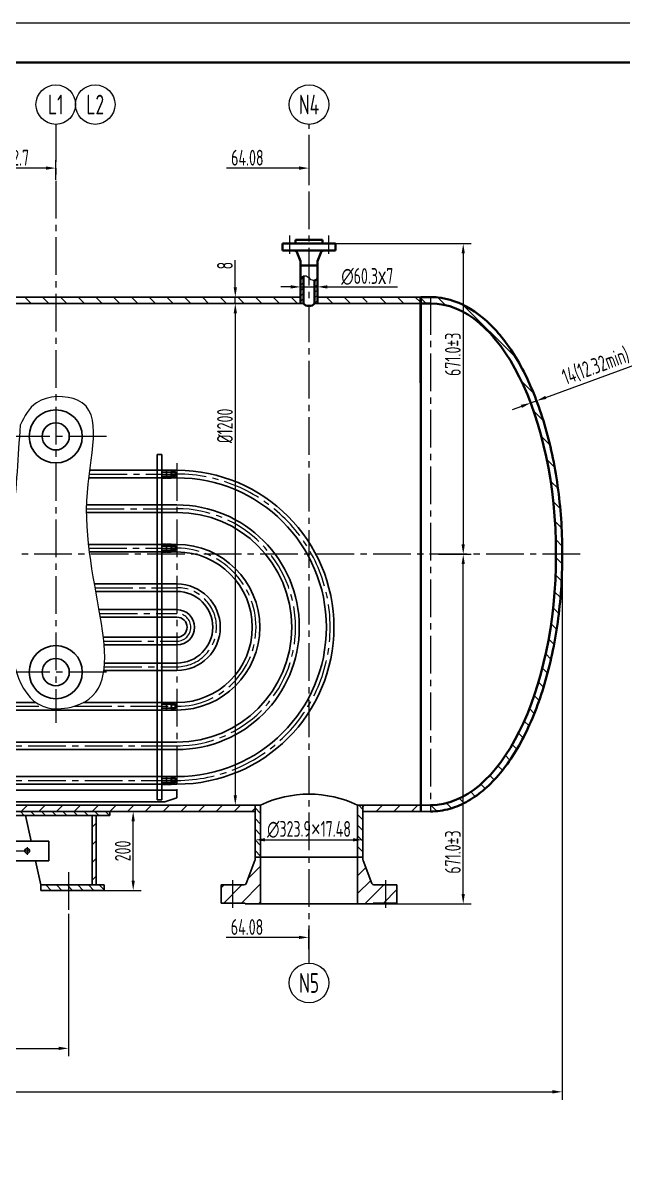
# Model space of a CAD drawing. Header units: millimetres. Extents: x 5765 to 6606, y -201 to 393.
# Drawn here: x 6170.2 to 6321.9, y 101 to 393.4 of the extents above; entities that cross this region are included whole.
import ezdxf
from ezdxf.enums import TextEntityAlignment as Align

# ---------------------------------------------------------------- set-up
doc = ezdxf.new("R2010")
doc.units = ezdxf.units.MM
doc.linetypes.add('CENTER2', pattern=[28.575, 19.05, -3.175, 3.175, -3.175])
for name, color, linetype, lineweight in [('1粗实线', 7, 'Continuous', 35), ('2细实线', 3, 'Continuous', 13), ('3中心线', 1, 'CENTER2', 13), ('6剖面线', 6, 'Continuous', 13), ('7文本', 2, 'Continuous', 13), ('8标注', 3, 'Continuous', 13), ('9图表', 4, 'Continuous', 13)]:
    doc.layers.add(name, color=color, linetype=linetype, lineweight=lineweight)
doc.styles.add('lanpec', font='bpec_e.shx', dxfattribs={"width": 0.75, "bigfont": 'hztxt.shx'})
doc.styles.add('lanpec-dim', font='bpec_e.shx', dxfattribs={"width": 0.75})
doc.dimstyles.new('lanpec', dxfattribs={"dimtxt": 4, "dimasz": 2.5, "dimexe": 2, "dimexo": 0, "dimtad": 1, "dimdsep": 46, "dimtxsty": 'lanpec-dim', "dimcen": 2.5, "dimclrd": 256, "dimclre": 256, "dimclrt": 256, "dimazin": 0, "dimtfac": 1, "dimtmove": 0, "dimatfit": 3, "dimfxl": 1, "dimlwd": -1, "dimlwe": -1, "dimarcsym": 0})
doc.dimstyles.new('lanpec$0', dxfattribs={"dimscale": 10, "dimtxt": 4, "dimasz": 2.5, "dimexe": 2, "dimexo": 0, "dimtad": 1, "dimdec": 1, "dimdsep": 46, "dimtxsty": 'lanpec-dim', "dimcen": 0.09, "dimclrd": 256, "dimclre": 256, "dimclrt": 256, "dimadec": 1, "dimazin": 0, "dimtfac": 0.707, "dimtdec": 1, "dimtmove": 0, "dimatfit": 3, "dimfxl": 1, "dimarcsym": 0})

# ---------------------------------------------------------------- blocks, each defined once
blk = doc.blocks.new('A1')
at = {"layer": '1粗实线'}
blk.add_lwpolyline([(-816, 10), (-10, 10), (-10, 584), (-816, 584)], close=True, dxfattribs=at)
at = {"layer": '9图表'}
blk.add_lwpolyline([(-841, 0), (0, 0), (0, 594), (-841, 594)], close=True, dxfattribs=at)
blk = doc.blocks.new('*D54')
at = {"layer": '8标注', "transparency": 16777216}
for p, q in [((6306.58, 259.07), (6306.58, 121.06)), ((5880.91, 240.6), (5880.91, 121.06)), ((5883.41, 123.06), (6304.08, 123.06))]:
    blk.add_line(p, q, dxfattribs=at)
for points in [[(5883.41, 123.48), (5883.41, 122.64), (5880.91, 123.06)], [(6304.08, 123.48), (6304.08, 122.64), (6306.58, 123.06)]]:
    blk.add_solid(points, dxfattribs=at)
at = {"layer": 'Defpoints', "color": 0, "transparency": 16777216}
for p in [(6306.58, 259.07), (5880.91, 240.6), (6306.58, 123.06)]:
    blk.add_point(p, dxfattribs=at)
at = {"layer": '8标注', "transparency": 16777216, "insert": (6093.75, 125.69), "char_height": 4, "attachment_point": 5, "style": 'lanpec-dim'}
blk.add_mtext('7701.343', dxfattribs=at)
blk = doc.blocks.new('*D55')
at = {"layer": '8标注', "transparency": 16777216}
for p, q in [((6223.85, 322.52), (6225.85, 322.52)), ((6223.85, 320.02), (6223.85, 198.1)), ((6223.85, 195.6), (6225.85, 195.6))]:
    blk.add_line(p, q, dxfattribs=at)
for points in [[(6223.43, 320.02), (6224.26, 320.02), (6223.85, 322.52)], [(6223.43, 198.1), (6224.26, 198.1), (6223.85, 195.6)]]:
    blk.add_solid(points, dxfattribs=at)
at = {"layer": 'Defpoints', "color": 0, "transparency": 16777216}
for p in [(6223.85, 322.52), (6223.85, 195.6), (6223.85, 195.6)]:
    blk.add_point(p, dxfattribs=at)
at = {"layer": '8标注', "transparency": 16777216, "insert": (6221.22, 291.54), "char_height": 4, "attachment_point": 5, "rotation": 90, "style": 'lanpec-dim'}
blk.add_mtext('%%C1200', dxfattribs=at)
blk = doc.blocks.new('*D58')
at = {"layer": '8标注', "transparency": 16777216}
for p, q in [((6228.85, 186.82), (6228.85, 188.82)), ((6256.15, 185.43), (6256.15, 188.82)), ((6231.35, 186.82), (6253.65, 186.82))]:
    blk.add_line(p, q, dxfattribs=at)
for points in [[(6231.35, 187.23), (6231.35, 186.4), (6228.85, 186.82)], [(6253.65, 187.23), (6253.65, 186.4), (6256.15, 186.82)]]:
    blk.add_solid(points, dxfattribs=at)
at = {"layer": 'Defpoints', "color": 0, "transparency": 16777216}
for p in [(6228.85, 186.82), (6256.15, 186.82), (6256.15, 185.43)]:
    blk.add_point(p, dxfattribs=at)
at = {"layer": '8标注', "transparency": 16777216, "insert": (6242.5, 189.44), "char_height": 4, "attachment_point": 5, "style": 'lanpec-dim'}
blk.add_mtext('∅323.9{\\fArial|b0|i0|c0|p34;×}17.48', dxfattribs=at)
blk = doc.blocks.new('*D60')
at = {"layer": '8标注', "transparency": 16777216}
for p, q in [((6223.85, 326.62), (6223.85, 333.49)), ((6228.38, 324.12), (6221.85, 324.12)), ((6227.85, 322.52), (6221.85, 322.52)), ((6223.85, 322.52), (6223.85, 324.12)), ((6223.85, 320.02), (6223.85, 317.52))]:
    blk.add_line(p, q, dxfattribs=at)
for points in [[(6223.43, 326.62), (6224.26, 326.62), (6223.85, 324.12)], [(6223.43, 320.02), (6224.26, 320.02), (6223.85, 322.52)]]:
    blk.add_solid(points, dxfattribs=at)
at = {"layer": 'Defpoints', "color": 0, "transparency": 16777216}
for p in [(6223.85, 324.12), (6227.85, 322.52), (6228.38, 324.12)]:
    blk.add_point(p, dxfattribs=at)
at = {"layer": '8标注', "transparency": 16777216, "insert": (6221.22, 332.09), "char_height": 4, "attachment_point": 5, "rotation": 90, "style": 'lanpec-dim'}
blk.add_mtext('8', dxfattribs=at)
blk = doc.blocks.new('管口号')
at = {"layer": '2细实线'}
blk.add_circle((0, 5), 5, dxfattribs=at)
at = {"layer": '7文本', "style": 'lanpec', "width": 0.75}
blk.add_attdef('N', text='', height=5, dxfattribs=at).set_placement((0, 5), align=Align.MIDDLE_CENTER)
blk = doc.blocks.new('*D65')
at = {"layer": '8标注', "transparency": 16777216}
for p, q in [((6275.24, 259.06), (6283.51, 259.06)), ((6281.51, 173.1), (6281.51, 256.56)), ((6246.42, 170.6), (6283.51, 170.6))]:
    blk.add_line(p, q, dxfattribs=at)
for points in [[(6281.09, 256.56), (6281.92, 256.56), (6281.51, 259.06)], [(6281.09, 173.1), (6281.92, 173.1), (6281.51, 170.6)]]:
    blk.add_solid(points, dxfattribs=at)
at = {"layer": 'Defpoints', "color": 0, "transparency": 16777216}
for p in [(6275.24, 259.06), (6281.51, 259.06), (6246.42, 170.6)]:
    blk.add_point(p, dxfattribs=at)
at = {"layer": '8标注', "transparency": 16777216, "insert": (6278.88, 183.71), "char_height": 4, "attachment_point": 5, "rotation": 90, "style": 'lanpec-dim'}
blk.add_mtext('671.0±3', dxfattribs=at)
blk = doc.blocks.new('*D49')
at = {"layer": '8标注', "transparency": 16777216}
for p, q in [((6041.57, 167.88), (6041.57, 132.05)), ((6181.64, 168.06), (6181.64, 132.05)), ((6044.07, 134.05), (6179.14, 134.05))]:
    blk.add_line(p, q, dxfattribs=at)
for points in [[(6044.07, 134.47), (6044.07, 133.63), (6041.57, 134.05)], [(6179.14, 134.47), (6179.14, 133.63), (6181.64, 134.05)]]:
    blk.add_solid(points, dxfattribs=at)
at = {"layer": 'Defpoints', "color": 0, "transparency": 16777216}
for p in [(6041.57, 167.88), (6181.64, 168.06), (6181.64, 134.05)]:
    blk.add_point(p, dxfattribs=at)
at = {"layer": '8标注', "transparency": 16777216, "insert": (6111.6, 136.68), "char_height": 4, "attachment_point": 5, "style": 'lanpec-dim'}
blk.add_mtext('2700%%P3', dxfattribs=at)
blk = doc.blocks.new('*D67')
at = {"layer": '8标注', "transparency": 16777216}
for p, q in [((6192.14, 194), (6200.01, 194)), ((6198.01, 176.5), (6198.01, 191.5)), ((6190.64, 174), (6200.01, 174))]:
    blk.add_line(p, q, dxfattribs=at)
for points in [[(6197.59, 191.5), (6198.43, 191.5), (6198.01, 194)], [(6197.59, 176.5), (6198.43, 176.5), (6198.01, 174)]]:
    blk.add_solid(points, dxfattribs=at)
at = {"layer": 'Defpoints', "color": 0, "transparency": 16777216}
for p in [(6192.14, 194), (6198.01, 194), (6190.64, 174)]:
    blk.add_point(p, dxfattribs=at)
at = {"layer": '8标注', "transparency": 16777216, "insert": (6195.38, 184), "char_height": 4, "attachment_point": 5, "rotation": 90, "style": 'lanpec-dim'}
blk.add_mtext('200', dxfattribs=at)
blk = doc.blocks.new('*D50')
at = {"layer": '8标注', "transparency": 16777216}
for p, q in [((6240.36, 326.71), (6240.36, 328.71)), ((6244.63, 325.37), (6244.63, 328.71)), ((6237.86, 326.71), (6235.36, 326.71)), ((6240.36, 326.71), (6244.63, 326.71)), ((6247.13, 326.71), (6264.87, 326.71))]:
    blk.add_line(p, q, dxfattribs=at)
for points in [[(6237.86, 327.12), (6237.86, 326.29), (6240.36, 326.71)], [(6247.13, 327.12), (6247.13, 326.29), (6244.63, 326.71)]]:
    blk.add_solid(points, dxfattribs=at)
at = {"layer": 'Defpoints', "color": 0, "transparency": 16777216}
for p in [(6240.36, 326.71), (6244.63, 326.71), (6244.63, 325.37)]:
    blk.add_point(p, dxfattribs=at)
at = {"layer": '8标注', "transparency": 16777216, "insert": (6257.25, 329.33), "char_height": 4, "attachment_point": 5, "style": 'lanpec-dim'}
blk.add_mtext('∅60.3{\\fArial|b0|i0|c0|p34;x}7', dxfattribs=at)
blk = doc.blocks.new('*D68')
at = {"layer": '8标注', "transparency": 16777216}
for p, q in [((6302.41, 298.75), (6327.42, 307.93)), ((6298.83, 296.63), (6297.88, 299.22)), ((6300.33, 297.18), (6299.38, 299.77)), ((6296.22, 296.48), (6293.87, 295.62)), ((6298.57, 297.34), (6300.07, 297.89))]:
    blk.add_line(p, q, dxfattribs=at)
for points in [[(6302.27, 299.14), (6302.56, 298.36), (6300.07, 297.89)], [(6296.08, 296.87), (6296.36, 296.09), (6298.57, 297.34)]]:
    blk.add_solid(points, dxfattribs=at)
at = {"layer": 'Defpoints', "color": 0, "transparency": 16777216}
for p in [(6298.83, 296.63), (6300.07, 297.89), (6300.33, 297.18)]:
    blk.add_point(p, dxfattribs=at)
at = {"layer": '8标注', "transparency": 16777216, "insert": (6315.06, 306.59), "char_height": 4, "attachment_point": 5, "rotation": 20.1592, "style": 'lanpec-dim'}
blk.add_mtext('{\\Fbpec_e,hztxt|c134;14(12.32min)}', dxfattribs=at)
blk = doc.blocks.new('*D53')
at = {"layer": '8标注', "transparency": 16777216}
for p, q in [((6245.93, 337.67), (6283.51, 337.67)), ((6281.51, 335.17), (6281.51, 261.56)), ((6275.24, 259.06), (6283.51, 259.06))]:
    blk.add_line(p, q, dxfattribs=at)
for points in [[(6281.09, 335.17), (6281.92, 335.17), (6281.51, 337.67)], [(6281.09, 261.56), (6281.92, 261.56), (6281.51, 259.06)]]:
    blk.add_solid(points, dxfattribs=at)
at = {"layer": 'Defpoints', "color": 0, "transparency": 16777216}
for p in [(6245.93, 337.67), (6275.24, 259.06), (6281.51, 259.06)]:
    blk.add_point(p, dxfattribs=at)
at = {"layer": '8标注', "transparency": 16777216, "insert": (6278.88, 309.65), "char_height": 4, "attachment_point": 5, "rotation": 90, "style": 'lanpec-dim'}
blk.add_mtext('671.0±3', dxfattribs=at)
blk = doc.blocks.new('*D71')
at = {"layer": '8标注', "transparency": 16777216}
for p, q in [((6175.92, 356.76), (6164.4, 356.76)), ((6178.42, 353.8), (6178.42, 358.76))]:
    blk.add_line(p, q, dxfattribs=at)
blk.add_solid([(6175.92, 357.18), (6175.92, 356.35), (6178.42, 356.76)], dxfattribs=at)
at = {"layer": 'Defpoints', "color": 0, "transparency": 16777216}
for p in [(6178.42, 356.76), (6145.72, 353.8), (6178.42, 353.8)]:
    blk.add_point(p, dxfattribs=at)
at = {"layer": '8标注', "transparency": 16777216, "insert": (6168.64, 359.39), "char_height": 4, "attachment_point": 5, "style": 'lanpec-dim'}
blk.add_mtext('32.7', dxfattribs=at)
blk = doc.blocks.new('_None')
blk = doc.blocks.new('*D72')
at = {"layer": '8标注', "transparency": 16777216}
for p, q in [((6240, 356.76), (6221.6, 356.76)), ((6242.5, 353.8), (6242.5, 358.76))]:
    blk.add_line(p, q, dxfattribs=at)
blk.add_solid([(6240, 357.18), (6240, 356.35), (6242.5, 356.76)], dxfattribs=at)
at = {"layer": 'Defpoints', "color": 0, "transparency": 16777216}
for p in [(6242.5, 356.76), (6178.42, 353.8), (6242.5, 353.8)]:
    blk.add_point(p, dxfattribs=at)
at = {"layer": '8标注', "transparency": 16777216, "insert": (6226.9, 359.39), "char_height": 4, "attachment_point": 5, "style": 'lanpec-dim'}
blk.add_mtext('64.08', dxfattribs=at)
blk = doc.blocks.new('*D75')
at = {"layer": '8标注', "transparency": 16777216}
for p, q in [((6242.42, 159.16), (6242.42, 164.13)), ((6239.92, 162.13), (6221.53, 162.13))]:
    blk.add_line(p, q, dxfattribs=at)
blk.add_solid([(6239.92, 162.54), (6239.92, 161.71), (6242.42, 162.13)], dxfattribs=at)
at = {"layer": 'Defpoints', "color": 0, "transparency": 16777216}
for p in [(6242.42, 162.13), (6178.34, 159.16), (6242.42, 159.16)]:
    blk.add_point(p, dxfattribs=at)
at = {"layer": '8标注', "transparency": 16777216, "insert": (6226.82, 164.75), "char_height": 4, "attachment_point": 5, "style": 'lanpec-dim'}
blk.add_mtext('64.08', dxfattribs=at)

msp = doc.modelspace()

# ---------------------------------------------------------------- hatches: boundary and pattern name
at = {"layer": '6剖面线'}
h = msp.add_hatch(dxfattribs=at)
h.set_pattern_fill('ANSI31', color=256, scale=0.3, style=0)
h.set_pattern_definition([(45, (4704.214, 1262.7541), (-0.6735192, 0.6735192), [])])
h.paths.add_polyline_path([(6241.082, 329.461, 0.1674325), (6240.362, 328.974), (6240.362, 322.522), (6241.082, 322.522)])
h.paths.add_polyline_path([(6244.634, 328.974, -0.1674325), (6243.914, 328.486), (6243.914, 322.522), (6244.634, 322.522)])
h = msp.add_hatch(dxfattribs=at)
h.set_pattern_fill('ANSI31', color=256, angle=90, style=0)
h.set_pattern_definition([(135, (-24.9445, 0), (-2.245064, -2.245064), [])])
h.paths.add_polyline_path([(6078.306, 324.122), (6078.306, 322.522), (6089.716, 322.522), (6089.716, 324.122)])
h.paths.add_polyline_path([(6178.415, 322.522), (6178.415, 324.122), (6145.715, 324.122), (6145.715, 322.522)])
h.paths.add_polyline_path([(6145.715, 322.522), (6145.715, 324.122), (6089.716, 324.122), (6089.716, 322.522), (6127.266, 322.522)])
h.paths.add_polyline_path([(6178.415, 324.122), (6178.415, 322.522), (6240.362, 322.522), (6240.362, 324.122)])
edge = h.paths.add_edge_path()
edge.add_arc((6252.458, 323.743), 1.221, 215, 325)
edge.add_arc((6254.458, 323.743), 1.221, 215, 325)
edge.add_arc((6256.458, 323.743), 1.221, 215, 325)
edge.add_arc((6258.458, 323.743), 1.221, 215, 325)
edge.add_arc((6260.458, 323.743), 1.221, 215, 325)
edge.add_arc((6262.458, 323.743), 1.221, 215, 325)
edge.add_arc((6264.458, 323.743), 1.221, 215, 325)
edge.add_arc((6266.458, 323.743), 1.221, 215, 325)
edge.add_arc((6268.458, 323.743), 1.221, 215, 325)
edge.add_arc((6270.272, 323.603), 0.988, 214.53253, 293.05217)
edge.add_line((6270.659, 322.693), (6270.659, 324.122))
edge.add_line((6270.659, 324.122), (6246.734, 324.122))
edge.add_arc((6247.648, 323.953), 0.93, 169.50347, 258.19859)
edge.add_arc((6248.458, 323.743), 1.221, 215, 325)
edge.add_arc((6250.458, 323.743), 1.221, 215, 325)
edge = h.paths.add_edge_path()
edge.add_arc((6248.458, 323.743), 1.221, 215, 270.0687, ccw=False)
edge.add_arc((6247.648, 323.953), 0.93, 169.50347, 258.19859, ccw=False)
edge.add_line((6246.734, 324.122), (6244.634, 324.122))
edge.add_line((6244.634, 324.122), (6244.634, 322.522))
edge.add_line((6244.634, 322.522), (6248.46, 322.522))
h = msp.add_hatch(dxfattribs=at)
h.set_pattern_fill('ANSI31', color=256, angle=90, style=0)
h.set_pattern_definition([(135, (-21.2948, 1.9628), (-2.245064, -2.245064), [])])
edge = h.paths.add_edge_path()
edge.add_spline(control_points=[(6273.248, 194.006), (6274.873, 194.006), (6276.498, 194.234), (6279.693, 195.132), (6281.262, 195.801), (6285.663, 198.323), (6288.376, 200.699), (6293.347, 206.692), (6295.605, 210.309), (6299.558, 218.544), (6301.252, 223.162), (6303.976, 233.095), (6305.006, 238.409), (6306.339, 249.381), (6306.641, 255.038), (6306.5, 266.317), (6306.057, 271.937), (6304.451, 282.767), (6303.288, 287.975), (6300.317, 297.633), (6298.508, 302.082), (6294.344, 309.93), (6291.991, 313.329), (6286.853, 318.842), (6284.065, 320.959), (6279.189, 323.234), (6277.183, 323.81), (6274.522, 324.101), (6273.885, 324.136), (6273.248, 324.136)], knot_values=[3.1415927, 3.1415927, 3.1415927, 3.1415927, 3.281154, 3.281154, 3.4207154, 3.4207154, 3.6840495, 3.6840495, 3.9473836, 3.9473836, 4.2107177, 4.2107177, 4.4740518, 4.4740518, 4.737386, 4.737386, 5.0007201, 5.0007201, 5.2640542, 5.2640542, 5.5273883, 5.5273883, 5.7907224, 5.7907224, 6.0540566, 6.0540566, 6.22848, 6.22848, 6.2831853, 6.2831853, 6.2831853, 6.2831853], degree=3, periodic=0)
edge.add_line((6273.248, 324.136), (6273.248, 322.536))
edge.add_ellipse((6273.248, 259.071), major_axis=(0, 63.465), ratio=0.5, start_angle=180, end_angle=360, ccw=False)
edge.add_line((6273.248, 195.606), (6273.248, 194.006))
h.paths.add_polyline_path([(6273.248, 324.136), (6271.788, 324.136, -0.2410799), (6271.268, 323.153, -0.1511721), (6270.748, 322.704), (6270.748, 322.536), (6273.248, 322.536)])
h.paths.add_polyline_path([(6271.788, 324.136), (6270.748, 324.136), (6270.748, 322.704, 0.1511721), (6271.268, 323.153, 0.2410799)], flags=17)
h.paths.add_polyline_path([(6273.248, 195.606), (6270.748, 195.606), (6270.748, 194.006), (6273.248, 194.006)])
h = msp.add_hatch(dxfattribs=at)
h.set_pattern_fill('ANSI31', color=256, style=0)
h.set_pattern_definition([(45, (-21.2045, 1.9525), (-2.245064, 2.245064), [])])
h.paths.add_polyline_path([(6270.839, 195.596), (6256.148, 195.596), (6256.148, 193.996), (6270.839, 193.996)])
h.paths.add_polyline_path([(6089.716, 193.996), (6089.716, 195.596), (6078.306, 195.596), (6078.306, 193.996)])
h.paths.add_polyline_path([(6117.016, 195.596), (6117.016, 193.996), (6228.848, 193.996), (6228.848, 195.596)])
h = msp.add_hatch(dxfattribs=at)
h.set_pattern_fill('ANSI31', color=256, scale=0.6, angle=90, style=0)
h.set_pattern_definition([(135, (6180.6865, 193.542), (-1.34704, -1.34704), [])])
h.paths.add_polyline_path([(6184.501, 193.996), (6179.245, 193.996), (6179.245, 192.996), (6184.501, 192.996)])
h.paths.add_polyline_path([(6179.245, 192.996), (6179.245, 193.996), (6167.135, 193.996), (6167.135, 192.996)])
h.paths.add_polyline_path([(6184.501, 193.996), (6184.501, 192.996), (6192.135, 192.996), (6192.135, 193.996)])
h = msp.add_hatch(dxfattribs=at)
h.set_pattern_fill('ANSI31', color=256, style=0)
h.set_pattern_definition([(45, (4765.4376, 1219.459), (-2.245064, 2.245064), [])])
h.paths.add_polyline_path([(6188.635, 192.996), (6187.635, 192.996), (6187.635, 175.396), (6188.635, 175.396)])
h = msp.add_hatch(dxfattribs=at)
h.set_pattern_fill('ANSI31', color=256, scale=0.6, angle=90, style=0)
h.set_pattern_definition([(135, (6228.5182, 187.1302), (-1.34704, -1.34704), [])])
h.paths.add_polyline_path([(6230.248, 182.396), (6228.848, 182.396), (6228.848, 195.596), (6230.248, 195.596)])
h.paths.add_polyline_path([(6256.148, 182.396), (6254.748, 182.396), (6254.748, 195.596), (6256.148, 195.596)])
h = msp.add_hatch(dxfattribs=at)
h.set_pattern_fill('ANSI31', color=256, style=0)
h.set_pattern_definition([(45, (6010.5764, 1226.679), (-2.245064, 2.245064), [])])
h.paths.add_polyline_path([(6261.868, 175.406), (6260.368, 175.406), (6260.368, 170.796), (6261.868, 170.796)])
h.paths.add_polyline_path([(6263.368, 175.406), (6261.868, 175.406), (6261.868, 170.796), (6263.368, 170.796)])
h.paths.add_polyline_path([(6260.368, 170.796), (6258.688, 170.796), (6258.688, 170.596), (6254.748, 170.596), (6254.748, 182.396), (6256.148, 182.396), (6256.148, 181.788, 0.09138), (6256.181, 181.61), (6258.425, 175.728, 0.3110597), (6258.892, 175.406), (6260.368, 175.406)])
h.paths.add_polyline_path([(6264.748, 170.796), (6263.368, 170.796), (6263.368, 175.406), (6264.748, 175.406)])
h.paths.add_polyline_path([(6230.248, 170.596), (6226.308, 170.596), (6226.308, 170.796), (6223.128, 170.796), (6223.128, 175.406), (6226.103, 175.406, 0.3110597), (6226.57, 175.728), (6228.815, 181.61, 0.09138), (6228.848, 181.788), (6228.848, 182.396), (6230.248, 182.396)])
h.paths.add_polyline_path([(6223.128, 170.796), (6220.248, 170.796), (6220.248, 175.406), (6223.128, 175.406)])
h = msp.add_hatch(dxfattribs=at)
h.set_pattern_fill('ANSI31', color=256, scale=0.6, angle=90, style=0)
h.set_pattern_definition([(135, (4765.4376, 1219.4589), (-1.3470384, -1.3470384), [])])
h.paths.add_polyline_path([(6190.635, 173.996), (6190.635, 175.396), (6181.635, 175.396), (6181.635, 173.996)])
h.paths.add_polyline_path([(6181.635, 173.996), (6181.635, 175.396), (6174.635, 175.396), (6174.635, 173.996)])

# ---------------------------------------------------------------- linework, layer by layer
for p, q in [((6078.306, 324.122), (6240.362, 324.122)), ((6078.306, 322.522), (6241.082, 322.522)), ((6243.914, 322.522), (6270.839, 322.522)), ((6244.634, 324.122), (6270.839, 324.122)), ((6270.839, 193.996), (6270.658, 324.143)), ((6270.748, 324.132), (6270.748, 194.006)), ((6204.039, 196.896), (6204.039, 284.296)), ((6204.039, 284.296), (6205.239, 284.296)), ((6205.239, 196.896), (6205.239, 284.296)), ((6186.824, 278.396), (6205.239, 278.396)), ((6186.824, 278.396), (6193.451, 278.396)), ((6187.065, 280.296), (6205.239, 280.296)), ((6187.065, 280.296), (6193.59, 280.296)), ((6205.239, 280.296), (6209.089, 280.296)), ((6205.239, 278.596), (6205.239, 280.096)), ((6205.239, 278.396), (6209.089, 278.396)), ((6206.388, 280.346), (6205.309, 280.346)), ((6206.388, 279.846), (6205.309, 279.846)), ((6206.388, 278.846), (6205.309, 278.846)), ((6206.388, 278.346), (6205.309, 278.346)), ((6206.459, 278.596), (6206.459, 280.096)), ((6206.459, 278.596), (6206.459, 280.096)), ((6207.608, 280.346), (6206.529, 280.346)), ((6207.608, 279.846), (6206.529, 279.846)), ((6207.608, 278.846), (6206.529, 278.846)), ((6207.608, 278.346), (6206.529, 278.346)), ((6207.679, 278.596), (6207.679, 280.096)), ((6207.679, 279.946), (6208.679, 279.946)), ((6207.679, 279.746), (6208.879, 279.746)), ((6208.879, 278.946), (6207.679, 278.946)), ((6208.679, 278.746), (6207.679, 278.746)), ((6208.679, 279.946), (6208.879, 279.746)), ((6208.679, 279.946), (6208.679, 278.746)), ((6208.879, 278.946), (6208.679, 278.746)), ((6208.879, 279.746), (6208.879, 278.946)), ((6186.237, 269.646), (6205.239, 269.646)), ((6186.237, 269.646), (6192.705, 269.646)), ((6186.26, 271.546), (6205.239, 271.546)), ((6186.26, 271.546), (6192.885, 271.546)), ((6205.239, 271.546), (6209.089, 271.546)), ((6205.239, 269.646), (6209.089, 269.646)), ((6186.733, 261.546), (6205.239, 261.546)), ((6186.733, 261.546), (6191.846, 261.546)), ((6205.239, 261.546), (6209.089, 261.546)), ((6205.239, 259.846), (6205.239, 261.346)), ((6206.388, 261.596), (6205.309, 261.596)), ((6206.388, 261.096), (6205.309, 261.096)), ((6206.459, 259.846), (6206.459, 261.346)), ((6206.459, 259.846), (6206.459, 261.346)), ((6207.608, 261.596), (6206.529, 261.596)), ((6207.608, 261.096), (6206.529, 261.096)), ((6207.679, 259.846), (6207.679, 261.346)), ((6207.679, 261.196), (6208.679, 261.196)), ((6207.679, 260.996), (6208.879, 260.996)), ((6208.679, 261.196), (6208.879, 260.996)), ((6208.679, 261.196), (6208.679, 259.996)), ((6208.879, 260.996), (6208.879, 260.196)), ((6186.961, 259.646), (6205.239, 259.646)), ((6186.961, 259.646), (6191.651, 259.646)), ((6205.239, 259.646), (6209.089, 259.646)), ((6206.388, 260.096), (6205.309, 260.096)), ((6206.388, 259.596), (6205.309, 259.596)), ((6207.608, 260.096), (6206.529, 260.096)), ((6207.608, 259.596), (6206.529, 259.596)), ((6208.879, 260.196), (6207.679, 260.196)), ((6208.679, 259.996), (6207.679, 259.996)), ((6208.879, 260.196), (6208.679, 259.996)), ((6188.227, 251.546), (6205.239, 251.546)), ((6188.227, 251.546), (6191.065, 251.546)), ((6205.239, 251.546), (6209.089, 251.546)), ((6188.566, 249.646), (6205.239, 249.646)), ((6188.566, 249.646), (6191.01, 249.646)), ((6205.239, 249.646), (6209.089, 249.646)), ((6189.394, 245.046), (6205.239, 245.046)), ((6189.394, 245.046), (6191.039, 245.046)), ((6189.72, 243.146), (6205.239, 243.146)), ((6189.72, 243.146), (6191.123, 243.146)), ((6205.239, 245.046), (6209.089, 245.046)), ((6205.239, 243.146), (6209.089, 243.146)), ((6190.465, 238.046), (6205.239, 238.046)), ((6205.239, 238.046), (6209.089, 238.046)), ((6190.658, 236.146), (6205.239, 236.146)), ((6205.239, 236.146), (6209.089, 236.146)), ((6190.779, 231.546), (6205.239, 231.546)), ((6205.239, 231.546), (6209.089, 231.546)), ((6190.607, 229.646), (6205.239, 229.646)), ((6205.239, 229.646), (6209.089, 229.646)), ((6014.292, 219.646), (6205.183, 219.646)), ((6151.729, 221.546), (6173.417, 221.546)), ((6185.439, 221.546), (6205.239, 221.546)), ((6205.239, 221.546), (6209.089, 221.546)), ((6205.239, 219.846), (6205.239, 221.346)), ((6205.239, 219.646), (6209.089, 219.646)), ((6206.388, 221.596), (6205.309, 221.596)), ((6206.388, 221.096), (6205.309, 221.096)), ((6206.388, 220.096), (6205.309, 220.096)), ((6206.388, 219.596), (6205.309, 219.596)), ((6206.459, 219.846), (6206.459, 221.346)), ((6206.459, 219.846), (6206.459, 221.346)), ((6207.608, 221.596), (6206.529, 221.596)), ((6207.608, 221.096), (6206.529, 221.096)), ((6207.608, 220.096), (6206.529, 220.096)), ((6207.608, 219.596), (6206.529, 219.596)), ((6207.679, 219.846), (6207.679, 221.346)), ((6207.679, 221.196), (6208.679, 221.196)), ((6207.679, 220.996), (6208.879, 220.996)), ((6208.879, 220.196), (6207.679, 220.196)), ((6208.679, 219.996), (6207.679, 219.996)), ((6208.679, 221.196), (6208.879, 220.996)), ((6208.679, 221.196), (6208.679, 219.996)), ((6208.879, 220.196), (6208.679, 219.996)), ((6208.879, 220.996), (6208.879, 220.196)), ((6014.292, 211.546), (6209.089, 211.546)), ((6205.239, 211.546), (6209.089, 211.546)), ((6014.292, 209.646), (6209.089, 209.646)), ((6205.239, 209.646), (6209.089, 209.646)), ((6014.292, 202.796), (6209.089, 202.796)), ((6205.239, 202.796), (6209.089, 202.796)), ((6205.239, 201.096), (6205.239, 202.596)), ((6206.388, 202.846), (6205.309, 202.846)), ((6206.388, 202.346), (6205.309, 202.346)), ((6206.459, 201.096), (6206.459, 202.596)), ((6206.459, 201.096), (6206.459, 202.596)), ((6207.608, 202.846), (6206.529, 202.846)), ((6207.608, 202.346), (6206.529, 202.346)), ((6207.679, 201.096), (6207.679, 202.596)), ((6207.679, 202.446), (6208.679, 202.446)), ((6207.679, 202.246), (6208.879, 202.246)), ((6208.679, 202.446), (6208.879, 202.246)), ((6208.679, 202.446), (6208.679, 201.246)), ((6208.879, 202.246), (6208.879, 201.446)), ((6014.292, 200.896), (6209.089, 200.896)), ((6014.292, 199.396), (6209.039, 199.396)), ((6205.239, 200.896), (6209.089, 200.896)), ((6205.239, 199.396), (6209.039, 199.396)), ((6206.388, 201.346), (6205.309, 201.346)), ((6206.388, 200.846), (6205.309, 200.846)), ((6207.608, 201.346), (6206.529, 201.346)), ((6207.608, 200.846), (6206.529, 200.846)), ((6208.879, 201.446), (6207.679, 201.446)), ((6208.679, 201.246), (6207.679, 201.246)), ((6208.879, 201.446), (6208.679, 201.246)), ((6209.039, 199.396), (6209.039, 197.396)), ((6206.039, 196.396), (6113.772, 196.396)), ((6204.039, 196.896), (6205.239, 196.896)), ((6204.039, 196.896), (6205.239, 196.896)), ((6209.039, 197.396), (6206.039, 196.396)), ((6117.016, 195.596), (6230.248, 195.596)), ((6117.016, 193.996), (6228.848, 193.996)), ((6167.135, 192.996), (6179.245, 192.996)), ((6172.181, 186.496), (6170.743, 192.996)), ((6179.245, 192.996), (6192.135, 192.996)), ((6187.635, 175.396), (6187.635, 192.996)), ((6188.635, 175.396), (6188.635, 192.996)), ((6192.135, 192.996), (6192.135, 193.996)), ((6228.848, 182.396), (6228.848, 195.596)), ((6228.848, 182.396), (6228.848, 195.596)), ((6230.248, 195.596), (6230.248, 170.596)), ((6254.748, 195.596), (6270.839, 195.596)), ((6254.748, 195.596), (6254.748, 170.596)), ((6254.748, 195.596), (6255.192, 195.596)), ((6256.148, 182.396), (6256.148, 195.596)), ((6256.148, 182.396), (6256.148, 195.596)), ((6256.148, 193.996), (6270.839, 193.996)), ((6273.248, 195.606), (6270.748, 195.606)), ((6273.248, 194.006), (6270.748, 194.006)), ((6174.635, 175.396), (6173.286, 181.496)), ((6228.815, 181.61), (6226.57, 175.728)), ((6256.148, 182.396), (6228.848, 182.396)), ((6228.848, 182.396), (6228.848, 181.788)), ((6256.148, 182.396), (6256.148, 181.788)), ((6256.181, 181.61), (6258.425, 175.728)), ((6190.635, 175.396), (6174.635, 175.396)), ((6174.635, 175.396), (6174.635, 173.996)), ((6190.635, 173.996), (6174.635, 173.996)), ((6190.635, 173.996), (6174.635, 173.996)), ((6190.635, 175.396), (6190.635, 173.996)), ((6220.248, 175.406), (6220.248, 170.796)), ((6220.248, 175.406), (6226.103, 175.406)), ((6264.748, 175.406), (6258.892, 175.406)), ((6264.748, 175.406), (6264.748, 170.796)), ((6220.248, 170.796), (6226.308, 170.796)), ((6226.308, 170.796), (6226.308, 170.596)), ((6226.308, 170.596), (6258.688, 170.596)), ((6264.748, 170.796), (6258.688, 170.796)), ((6258.688, 170.796), (6258.688, 170.596))]:
    msp.add_line(p, q)
at = {"ltscale": 2}
for p, q in [((6176.635, 186.496), (6167.135, 186.496)), ((6176.635, 181.496), (6176.635, 186.496)), ((6167.135, 181.496), (6176.635, 181.496))]:
    msp.add_line(p, q, dxfattribs=at)
for centre, radius in [((6178.415, 288.882), 6.72), ((6178.415, 288.882), 3.432), ((6178.415, 229.235), 6.72), ((6178.415, 229.235), 3.432)]:
    msp.add_circle(centre, radius)
at = {"ltscale": 3}
msp.add_circle((6171.189, 183.996), 0.6, dxfattribs=at)
for centre, radius, start, end in [((6205.715, 280.096), 0.477, 148.35948, 211.64052), ((6207.039, 279.346), 1.8, 163.87238, 196.12762), ((6205.715, 278.596), 0.477, 148.35948, 211.64052), ((6205.982, 280.096), 0.477, 328.35948, 31.64052), ((6204.659, 279.346), 1.8, 343.87238, 16.12762), ((6205.982, 278.596), 0.477, 328.35948, 31.64052), ((6206.935, 280.096), 0.477, 148.35948, 211.64052), ((6208.259, 279.346), 1.8, 163.87238, 196.12762), ((6206.935, 278.596), 0.477, 148.35948, 211.64052), ((6207.202, 280.096), 0.477, 328.35948, 31.64052), ((6205.879, 279.346), 1.8, 343.87238, 16.12762), ((6207.202, 278.596), 0.477, 328.35948, 31.64052), ((6209.089, 240.596), 39.7, 270, 90), ((6209.089, 240.596), 37.8, 270, 90), ((6209.089, 240.596), 30.95, 270, 90), ((6209.089, 240.596), 29.05, 270, 90), ((6205.715, 261.346), 0.477, 148.35948, 211.64052), ((6207.039, 260.596), 1.8, 163.87238, 196.12762), ((6205.982, 261.346), 0.477, 328.35948, 31.64052), ((6204.659, 260.596), 1.8, 343.87238, 16.12762), ((6206.935, 261.346), 0.477, 148.35948, 211.64052), ((6208.259, 260.596), 1.8, 163.87238, 196.12762), ((6207.202, 261.346), 0.477, 328.35948, 31.64052), ((6205.879, 260.596), 1.8, 343.87238, 16.12762), ((6209.089, 240.596), 20.95, 270, 90), ((6205.715, 259.846), 0.477, 148.35948, 211.64052), ((6205.982, 259.846), 0.477, 328.35948, 31.64052), ((6206.935, 259.846), 0.477, 148.35948, 211.64052), ((6207.202, 259.846), 0.477, 328.35948, 31.64052), ((6209.089, 240.596), 19.05, 270, 90), ((6209.089, 240.596), 10.95, 270, 90), ((6209.089, 240.596), 9.05, 270, 90), ((6209.089, 240.596), 4.45, 270, 90), ((6209.089, 240.596), 2.55, 270, 90), ((6205.715, 221.346), 0.477, 148.35948, 211.64052), ((6207.039, 220.596), 1.8, 163.87238, 196.12762), ((6205.715, 219.846), 0.477, 148.35948, 211.64052), ((6205.982, 221.346), 0.477, 328.35948, 31.64052), ((6204.659, 220.596), 1.8, 343.87238, 16.12762), ((6205.982, 219.846), 0.477, 328.35948, 31.64052), ((6206.935, 221.346), 0.477, 148.35948, 211.64052), ((6208.259, 220.596), 1.8, 163.87238, 196.12762), ((6206.935, 219.846), 0.477, 148.35948, 211.64052), ((6207.202, 221.346), 0.477, 328.35948, 31.64052), ((6205.879, 220.596), 1.8, 343.87238, 16.12762), ((6207.202, 219.846), 0.477, 328.35948, 31.64052), ((6205.715, 202.596), 0.477, 148.35948, 211.64052), ((6207.039, 201.846), 1.8, 163.87238, 196.12762), ((6205.982, 202.596), 0.477, 328.35948, 31.64052), ((6204.659, 201.846), 1.8, 343.87238, 16.12762), ((6206.935, 202.596), 0.477, 148.35948, 211.64052), ((6208.259, 201.846), 1.8, 163.87238, 196.12762), ((6207.202, 202.596), 0.477, 328.35948, 31.64052), ((6205.879, 201.846), 1.8, 343.87238, 16.12762), ((6205.715, 201.096), 0.477, 148.35948, 211.64052), ((6205.982, 201.096), 0.477, 328.35948, 31.64052), ((6206.935, 201.096), 0.477, 148.35948, 211.64052), ((6207.202, 201.096), 0.477, 328.35948, 31.64052), ((6242.498, 169.895), 28.471, 64.51564, 115.48436), ((6228.348, 181.788), 0.5, 339.11524, 0), ((6256.648, 181.788), 0.5, 180, 200.88476), ((6226.103, 175.906), 0.5, 270, 339.11524), ((6258.892, 175.906), 0.5, 200.88476, 270)]:
    msp.add_arc(centre, radius, start, end)
at = {"layer": '1粗实线', "ltscale": 0.5}
for p, q in [((6249.218, 337.668), (6235.778, 337.668)), ((6235.778, 337.668), (6235.778, 335.876)), ((6245.93, 338.608), (6239.066, 338.608)), ((6239.066, 338.608), (6239.066, 337.668)), ((6245.93, 338.608), (6245.93, 337.668)), ((6249.218, 337.668), (6249.218, 335.876)), ((6235.778, 335.876), (6249.218, 335.876)), ((6239.529, 335.353), (6240.312, 333.234)), ((6245.466, 335.353), (6244.683, 333.234)), ((6240.362, 332.957), (6240.362, 332.108)), ((6240.362, 332.108), (6244.634, 332.108)), ((6240.362, 332.108), (6240.362, 322.522)), ((6244.634, 332.957), (6244.634, 332.108)), ((6244.634, 332.108), (6244.634, 322.522)), ((6241.082, 322.522), (6241.082, 329.461)), ((6243.914, 328.486), (6243.914, 322.522))]:
    msp.add_line(p, q, dxfattribs=at)
at = {"layer": '1粗实线'}
for p, q in [((6270.748, 324.136), (6273.248, 324.136)), ((6270.748, 324.136), (6270.748, 194.006)), ((6270.748, 322.536), (6273.248, 322.536))]:
    msp.add_line(p, q, dxfattribs=at)
at = {"layer": '1粗实线', "ltscale": 0.5}
for centre, radius, start, end in [((6238.779, 335.076), 0.8, 20.28013, 90), ((6246.217, 335.076), 0.8, 90, 159.71987), ((6239.562, 332.957), 0.8, 0, 20.28013), ((6245.434, 332.957), 0.8, 159.71987, 180), ((6242.498, 323.725), 1.858, 220.35736, 319.64264)]:
    msp.add_arc(centre, radius, start, end, dxfattribs=at)
at = {"layer": '1粗实线'}
msp.add_ellipse((6273.248, 259.071), major_axis=(0, 63.465), ratio=0.5, start_param=3.1415927, end_param=6.2831853, dxfattribs=at)
msp.add_open_spline([(6273.248, 194.006), (6274.873, 194.006), (6276.498, 194.234), (6279.693, 195.132), (6281.262, 195.801), (6285.663, 198.323), (6288.376, 200.699), (6293.347, 206.692), (6295.605, 210.309), (6299.558, 218.544), (6301.252, 223.162), (6303.976, 233.095), (6305.006, 238.409), (6306.339, 249.381), (6306.641, 255.038), (6306.5, 266.317), (6306.057, 271.937), (6304.451, 282.767), (6303.288, 287.975), (6300.317, 297.633), (6298.508, 302.082), (6294.344, 309.93), (6291.991, 313.329), (6286.853, 318.842), (6284.065, 320.959), (6279.189, 323.234), (6277.183, 323.81), (6274.522, 324.101), (6273.885, 324.136), (6273.248, 324.136)], degree=3, knots=[3.1415927, 3.1415927, 3.1415927, 3.1415927, 3.281154, 3.281154, 3.4207154, 3.4207154, 3.6840495, 3.6840495, 3.9473836, 3.9473836, 4.2107177, 4.2107177, 4.4740518, 4.4740518, 4.737386, 4.737386, 5.0007201, 5.0007201, 5.2640542, 5.2640542, 5.5273883, 5.5273883, 5.7907224, 5.7907224, 6.0540566, 6.0540566, 6.22848, 6.22848, 6.2831853, 6.2831853, 6.2831853, 6.2831853], dxfattribs=at)
at = {"layer": '2细实线'}
msp.add_lwpolyline([(6240.362, 328.974, -0.5), (6242.498, 328.974, 0.5), (6244.634, 328.974, 0.5)], format="xyb", dxfattribs=at)
at = {"layer": '3中心线', "ltscale": 0.5}
for p, q in [((6178.415, 367.832), (6178.415, 216.406)), ((6242.498, 155.596), (6242.498, 367.832)), ((6237.546, 339.686), (6237.546, 335.076)), ((6247.45, 339.686), (6247.45, 335.076)), ((6273.248, 324.136), (6273.248, 194.006)), ((6191.244, 288.882), (6165.586, 288.882)), ((6209.089, 282.141), (6209.089, 199.051)), ((6186.942, 279.346), (6209.089, 279.346)), ((6186.942, 279.346), (6193.522, 279.346)), ((6186.241, 270.596), (6209.089, 270.596)), ((6186.241, 270.596), (6192.797, 270.596)), ((6186.843, 260.596), (6209.089, 260.596)), ((6186.843, 260.596), (6191.747, 260.596)), ((6311.11, 259.059), (6078.306, 259.059)), ((6188.396, 250.596), (6209.089, 250.596)), ((6188.396, 250.596), (6191.033, 250.596)), ((6189.559, 244.096), (6209.089, 244.096)), ((6189.559, 244.096), (6191.076, 244.096)), ((6190.569, 237.096), (6209.089, 237.096)), ((6191.244, 229.235), (6165.586, 229.235)), ((6190.714, 230.596), (6209.089, 230.596)), ((6150.341, 220.596), (6175.159, 220.596)), ((6183.041, 220.596), (6209.089, 220.596)), ((6014.292, 210.596), (6209.089, 210.596)), ((6014.292, 201.846), (6209.089, 201.846)), ((6171.189, 184.959), (6171.189, 183.032)), ((6165.192, 183.996), (6171.962, 183.996)), ((6181.635, 178.628), (6181.635, 168.057)), ((6223.128, 176.596), (6223.128, 169.606)), ((6261.868, 176.596), (6261.868, 169.606))]:
    msp.add_line(p, q, dxfattribs=at)
for radius in [38.75, 30, 20, 10, 3.5]:
    msp.add_arc((6209.089, 240.596), radius, 270, 90, dxfattribs=at)
at = {"layer": '8标注'}
msp.add_spline([(6169.4, 291.718), (6173.541, 297.407), (6183.953, 298.04), (6186.297, 272.546), (6183.099, 220.613), (6176.424, 220.207), (6166.359, 240.571), (6167.647, 268.499), (6169.4, 291.718)], degree=3, dxfattribs=at)

# ---------------------------------------------------------------- block references
at = {"layer": '2细实线'}
msp.add_blockref('A1', (6606.028, -200.559), dxfattribs=at)
at = {"layer": '8标注'}
for p, values in [((6178.415, 367.832), {'N': 'L1'}), ((6188.415, 367.832), {'N': 'L2'}), ((6242.498, 367.832), {'N': 'N4'}), ((6242.498, 145.596), {'N': 'N5'})]:
    msp.add_blockref('管口号', p, dxfattribs=at).add_auto_attribs(values)

# ---------------------------------------------------------------- dimensions: what is measured, and where the dimension line sits
for base, p1, p2, picture, middle in [((6178.415, 356.762), (6145.715, 353.796), (6178.415, 353.796), '*D71', (6168.636, 356.762)), ((6242.498, 356.762), (6178.415, 353.796), (6242.498, 353.796), '*D72', (6226.896, 356.762)), ((6242.423, 162.127), (6178.34, 159.16), (6242.423, 159.16), '*D75', (6226.82, 162.127))]:
    dim = msp.add_linear_dim(base=base, p1=p1, p2=p2, dimstyle='lanpec$0', override={"dimscale": 1, "dimdec": 2, "dimblk1": 'None', "dimsah": 1, "dimcen": 2.5, "dimse1": 1, "dimsd1": 1, "dimadec": 2, "dimtfac": 1, "dimtdec": 2, "dimlwd": 65535, "dimlwe": 65535}, dxfattribs=at)
    dim.commit()
    dim.dimension.update_dxf_attribs({"geometry": picture, "text_midpoint": middle, "dimtype": 160})
for p1, angle, picture, middle in [((6245.93, 337.668), 90, '*D53', (6281.506, 309.652)), ((6246.422, 170.596), 270, '*D65', (6281.506, 183.709))]:
    dim = msp.add_linear_dim(base=(6281.506, 259.059), p1=p1, p2=(6275.236, 259.059), angle=angle, text='671.0±3', dimstyle='lanpec$0', override={"dimscale": 1, "dimdec": 2, "dimcen": 2.5, "dimadec": 2, "dimtfac": 1, "dimtdec": 2, "dimlwd": 65535, "dimlwe": 65535}, dxfattribs=at)
    dim.commit()
    dim.dimension.update_dxf_attribs({"geometry": picture, "text_midpoint": middle, "dimtype": 160})
for base, p1, p2, text, picture, middle in [((6223.848, 324.122), (6227.848, 322.522), (6228.376, 324.122), '8', '*D60', (6223.848, 332.09)), ((6223.848, 195.596), (6223.848, 322.522), (6223.848, 195.596), '%%C1200', '*D55', (6223.848, 291.542))]:
    dim = msp.add_linear_dim(base=base, p1=p1, p2=p2, angle=90, text=text, dimstyle='lanpec', dxfattribs=at)
    dim.commit()
    dim.dimension.update_dxf_attribs({"geometry": picture, "text_midpoint": middle, "dimtype": 160})
dim = msp.add_linear_dim(base=(6244.634, 326.708), p1=(6240.362, 326.708), p2=(6244.634, 325.372), text='∅60.3{\\fArial|b0|i0|c0|p34;x}7', dimstyle='lanpec', dxfattribs=at)
dim.commit()
dim.dimension.update_dxf_attribs({"geometry": '*D50', "text_midpoint": (6257.251, 326.708), "dimtype": 160})
dim = msp.add_aligned_dim(p1=(6298.828, 296.628), p2=(6300.33, 297.179), distance=0.76, text='{\\Fbpec_e,hztxt|c134;14(12.32min)}', dimstyle='lanpec$0', override={"dimscale": 1, "dimdec": 2, "dimcen": 2.5, "dimadec": 2, "dimtfac": 1, "dimtdec": 2, "dimlwd": 65535, "dimlwe": 65535}, dxfattribs=at)
dim.commit()
dim.dimension.update_dxf_attribs({"geometry": '*D68', "text_midpoint": (6315.06, 306.587)})
for base, p1, p2, text, picture, middle in [((6306.581, 123.06), (5880.912, 240.596), (6306.581, 259.071), '7701.343', '*D54', (6093.746, 125.685)), ((6256.148, 186.817), (6228.848, 186.817), (6256.148, 185.427), '∅323.9{\\fArial|b0|i0|c0|p34;×}17.48', '*D58', (6242.498, 189.442)), ((6181.635, 134.05), (6041.572, 167.879), (6181.635, 168.057), '2700%%P3', '*D49', (6111.604, 136.675))]:
    dim = msp.add_linear_dim(base=base, p1=p1, p2=p2, text=text, dimstyle='lanpec', dxfattribs=at)
    dim.commit()
    dim.dimension.update_dxf_attribs({"geometry": picture, "text_midpoint": middle})
dim = msp.add_linear_dim(base=(6198.01, 193.996), p1=(6190.635, 173.996), p2=(6192.135, 193.996), angle=90, text='200', dimstyle='lanpec', dxfattribs=at)
dim.commit()
dim.dimension.update_dxf_attribs({"geometry": '*D67', "text_midpoint": (6195.385, 183.996)})

doc.saveas('drawing.dxf')
